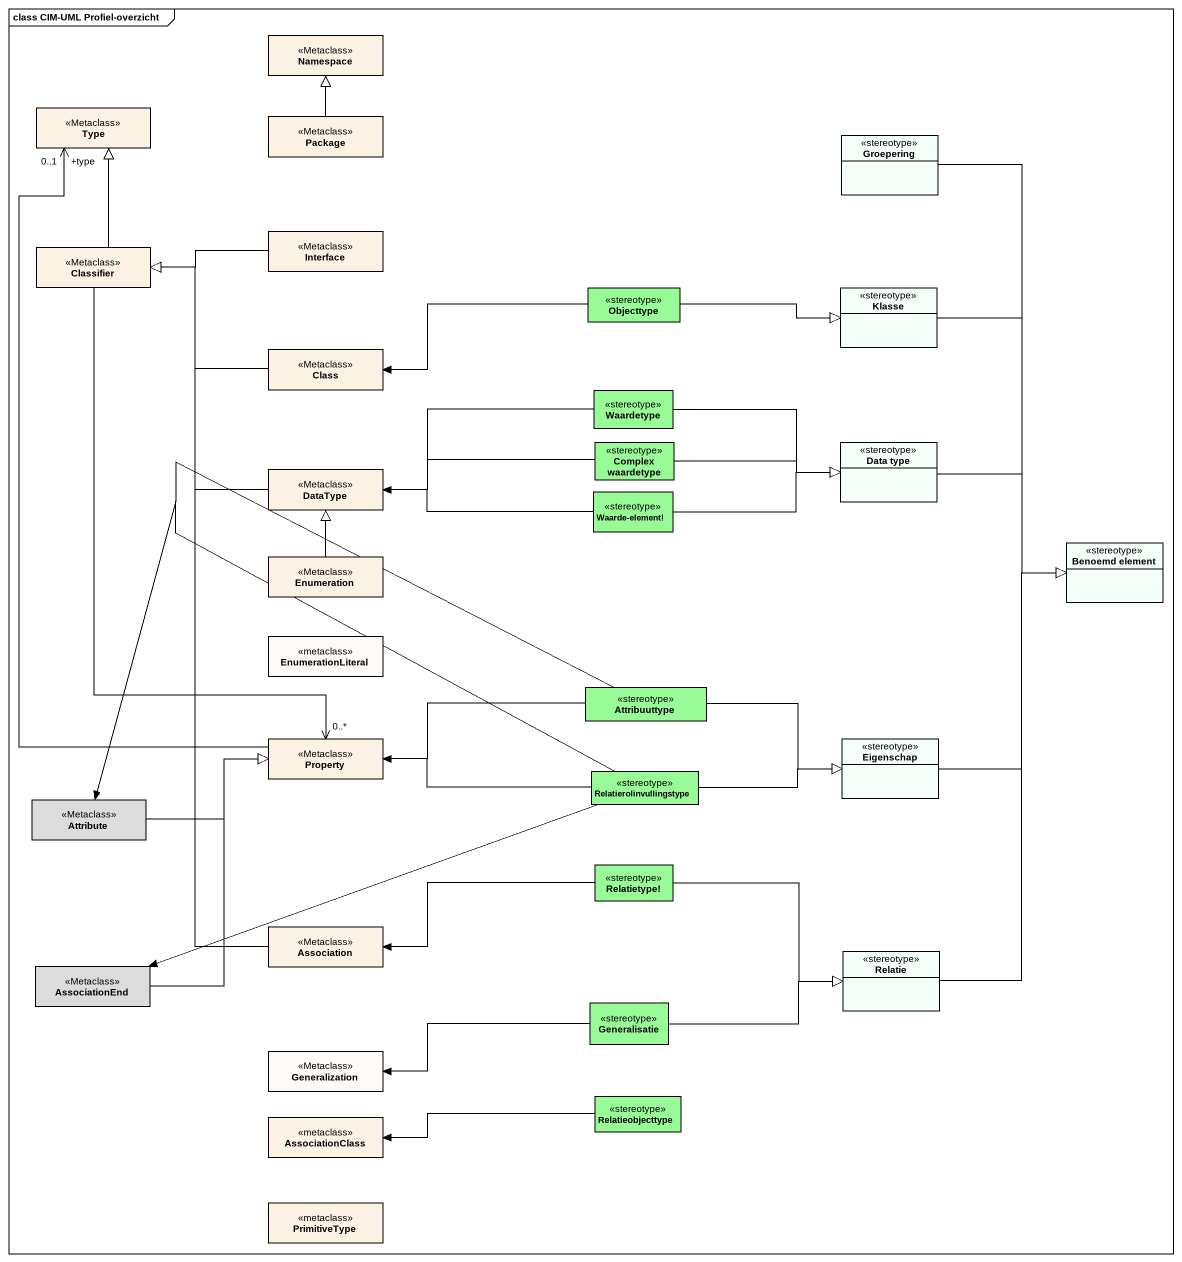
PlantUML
@startuml
mainframe class CIM-UML Profiel-overzicht
hide circle
hide empty members
class "Namespace" as Namespace_ <<Metaclass>>
class Type <<Metaclass>>
class "Package" as Package_ <<Metaclass>>
class Groepering <<stereotype>> #F5FFFA
class Classifier <<Metaclass>>
class "Interface" as Interface_ <<Metaclass>>
class Objecttype <<stereotype>> #98FB98
class Klasse <<stereotype>> #F5FFFA
class "Class" as Class_ <<Metaclass>>
class Waardetype <<stereotype>> #98FB98
class "Complex waardetype" as Complex_waardetype <<stereotype>> #98FB98
class "Data type" as Data_type <<stereotype>> #F5FFFA
class DataType <<Metaclass>>
class "Waarde-element!" as Waarde_element <<stereotype>> #98FB98
class Enumeration <<Metaclass>>
class "Benoemd element" as Benoemd_element <<stereotype>> #F5FFFA
class EnumerationLiteral <<metaclass>> #FDFAF7
class Attribuuttype <<stereotype>> #98FB98
class Property <<Metaclass>>
class Eigenschap <<stereotype>> #F5FFFA
class Attribute <<Metaclass>> #DCDCDC
class Relatierolinvullingstype <<stereotype>> #98FB98
class "Relatietype!" as Relatietype <<stereotype>> #98FB98
class Association <<Metaclass>>
class AssociationEnd <<Metaclass>> #DCDCDC
class Relatie <<stereotype>> #F5FFFA
class Generalisatie <<stereotype>> #98FB98
class Generalization <<Metaclass>> #FDFAF7
class AssociationClass <<metaclass>>
class Relatieobjecttype <<stereotype>> #98FB98
class PrimitiveType <<metaclass>>
Package_ -up-|> Namespace_
Groepering --|> Benoemd_element
Classifier -up-|> Type
Classifier --> "0..*" Property
Interface_ -left-|> Classifier
Objecttype -right-|> Klasse
Objecttype -left-> Class_
Klasse --|> Benoemd_element
Class_ -left-|> Classifier
Waardetype -right-|> Data_type
Waardetype -left-> DataType
Complex_waardetype -right-|> Data_type
Complex_waardetype -left-> DataType
Data_type -right-|> Benoemd_element
DataType -up-|> Classifier
Waarde_element -right-|> Data_type
Waarde_element -left-> DataType
Enumeration -up-|> DataType
Attribuuttype -left-> Property
Attribuuttype -right-|> Eigenschap
Attribuuttype -left-> Attribute
Property -up-> "+type\n0..1" Type
Eigenschap -up-|> Benoemd_element
Attribute -right-|> Property
Relatierolinvullingstype -left-> Property
Relatierolinvullingstype -right-|> Eigenschap
Relatierolinvullingstype -left-> Attribute
Relatierolinvullingstype -left-> AssociationEnd
Relatietype -left-> Association
Relatietype -right-|> Relatie
Association -up-|> Classifier
AssociationEnd -up-|> Property
Relatie -up-|> Benoemd_element
Generalisatie -right-|> Relatie
Generalisatie -left-> Generalization
Relatieobjecttype -left-> AssociationClass
@enduml
